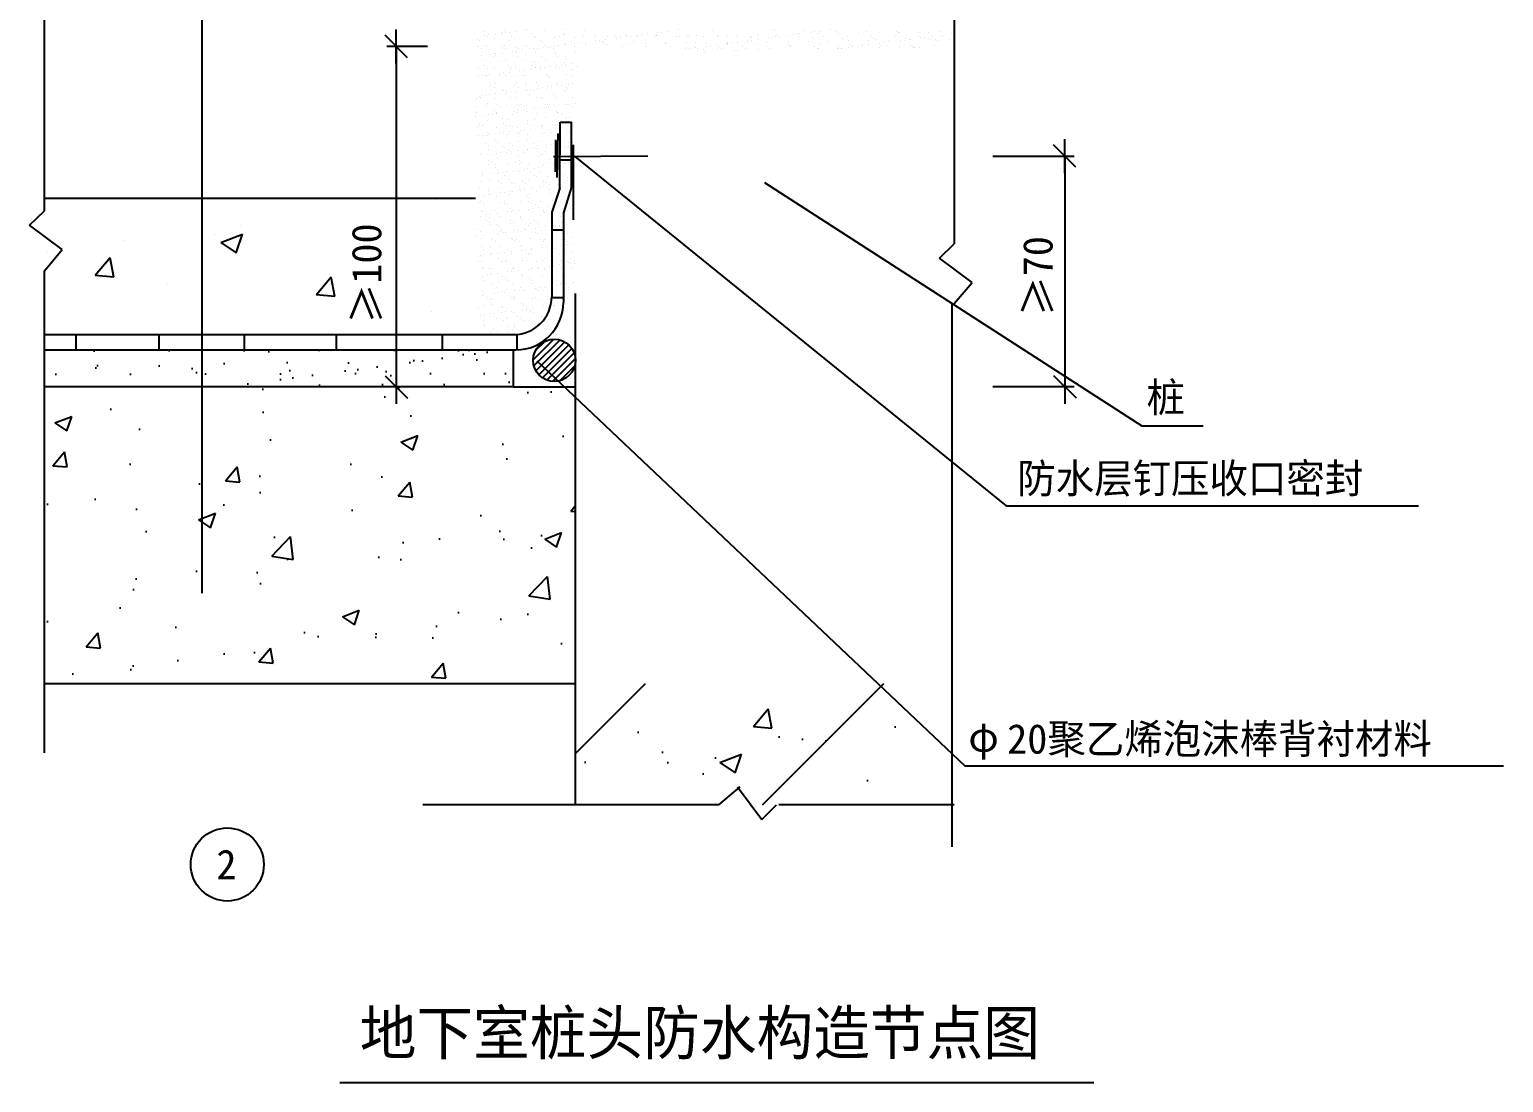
# Model space of a CAD drawing. Header units: metres. Extents: x -562 to 8454, y -7074 to 10958.
# Drawn here: x 582 to 8358, y -7074 to -1520 of the extents above; entities that cross this region are included whole.
import ezdxf

# ---------------------------------------------------------------- set-up
doc = ezdxf.new("R2010")
doc.units = ezdxf.units.M
for name, color, linetype in [('Q', 4, 'Continuous'), ('中型', 2, 'Continuous'), ('粗', 5, 'Continuous'), ('细', 1, 'Continuous'), ('较粗', 5, 'Continuous')]:
    doc.layers.add(name, color=color, linetype=linetype)

# ---------------------------------------------------------------- blocks, each defined once
blk = doc.blocks.new('_ARCHTICK')
at = {"color": 3}
blk.add_line((-1.8, 0), (1.8, 0), dxfattribs=at)
at = {"color": 5, "linetype": 'ByBlock'}
blk.add_lwpolyline([(-1.18, -1.18), (1.19, 1.19)], dxfattribs=at)

msp = doc.modelspace()

# ---------------------------------------------------------------- hatches: boundary and pattern name
at = {"layer": '细'}
h = msp.add_hatch(dxfattribs=at)
h.set_pattern_fill('ANSI31', scale=8)
h.paths.add_polyline_path([(3239.11, -3264.49, 0.91), (3460.78, -3285.52), (3460.78, -3243.46, 0.91)])
h = msp.add_hatch(dxfattribs=at)
h.set_pattern_fill('ANSI31', scale=8)
h.paths.add_polyline_path([(3460.78, -3285.52), (3460.78, -3243.46, 0.91), (3239.11, -3264.49, 0.91)])
h = msp.add_hatch(dxfattribs=at)
h.set_pattern_fill('AR-SAND', scale=5)
h.paths.add_polyline_path([(3134.01, -3404.77), (3134.01, -3209.18), (660.78, -3209.18), (660.78, -3404.77)])
h = msp.add_hatch(dxfattribs=at)
h.set_pattern_fill('AR-CONC', scale=5)
h.paths.add_polyline_path([(660.78, -3404.77), (660.78, -4969.18), (3460.78, -4969.18), (3460.78, -3404.77), (3134.01, -3404.77)])
h = msp.add_hatch(dxfattribs=at)
h.set_pattern_fill('AR-CONC', scale=6.4)
h.paths.add_polyline_path([(5460.78, -4969.18), (3460.78, -4969.18), (3460.78, -5609.18), (5460.78, -5609.18)])
h = msp.add_hatch(dxfattribs=at)
h.set_pattern_fill('ANSI31', scale=280)
h.paths.add_polyline_path([(5460.78, -4969.18), (3460.78, -4969.18), (3460.78, -5609.18), (5460.78, -5609.18)])

# ---------------------------------------------------------------- linework, layer by layer
msp.add_line((2219.99, -7074.15), (6197.24, -7074.15))
at = {"layer": '中型'}
for p, q in [((3380.77, -2356.63), (3381.05, -2008.34)), ((3441.48, -2350.15), (3441.76, -2008.39)), ((3366.42, -2301.14), (3371.18, -2067.73)), ((3356.37, -2270.7), (3359.39, -2100.86)), ((3346.47, -2189.57), (3844.93, -2186.61)), ((660.78, -2409.18), (2934.52, -2409.18)), ((3380.77, -2356.63), (3337.02, -2482.64)), ((3441.48, -2350.15), (3398.75, -2487.07)), ((3337.02, -2482.64), (3337.02, -2929.18)), ((3398.75, -2487.07), (3398.75, -2959.18)), ((660.78, -3129.18), (3137.02, -3129.18)), ((660.78, -3209.18), (3148.75, -3209.18)), ((3134.01, -3404.77), (3460.78, -3404.77)), ((660.78, -4969.18), (3460.78, -4969.18))]:
    msp.add_line(p, q, dxfattribs=at)
for centre, radius in [((3137.02, -2929.18), 200), ((3148.75, -2959.18), 250)]:
    msp.add_arc(centre, radius, 270, 0, dxfattribs=at)
at = {"layer": '粗'}
msp.add_line((3460.78, -2912.77), (3460.78, -5609.18), dxfattribs=at)
at = {"layer": '细'}
for p, q in [((1492.76, -4492.44), (1492.76, 2813.34)), ((660.78, -2475.76), (660.78, 624.21)), ((5460.78, 624.21), (5460.78, -2649.31)), ((2981.17, -1528.07), (2981.17, -1528.07)), ((2984.54, -1550.78), (2984.54, -1550.78)), ((3005.69, -1548), (3005.69, -1548)), ((3038.73, -1543.65), (3038.73, -1543.65)), ((3070.44, -1536.14), (3070.44, -1536.14)), ((3077.93, -1543), (3077.93, -1543)), ((3087.55, -1526.71), (3087.55, -1526.71)), ((3093.93, -1536.38), (3093.93, -1536.38)), ((3115.09, -1533.6), (3115.09, -1533.6)), ((3148.12, -1529.25), (3148.12, -1529.25)), ((3191.51, -1527.21), (3191.51, -1527.21)), ((3203.33, -1521.98), (3203.33, -1521.98)), ((3235.46, -1539.73), (3235.46, -1539.73)), ((3301.27, -1523.25), (3301.27, -1523.25)), ((3398.08, -1541.13), (3398.08, -1541.13)), ((3405.57, -1547.99), (3405.57, -1547.99)), ((3407.65, -1521.9), (3407.65, -1521.9)), ((3511.61, -1522.4), (3511.61, -1522.4)), ((3563.09, -1544.72), (3563.09, -1544.72)), ((3725.71, -1546.12), (3725.71, -1546.12)), ((3733.2, -1552.98), (3733.2, -1552.98)), ((3787.76, -1550.26), (3787.76, -1550.26)), ((3808.92, -1547.47), (3808.92, -1547.47)), ((3841.96, -1543.12), (3841.96, -1543.12)), ((3889.09, -1553.83), (3889.09, -1553.83)), ((3890.73, -1549.71), (3890.73, -1549.71)), ((3897.16, -1535.86), (3897.16, -1535.86)), ((3918.31, -1533.07), (3918.31, -1533.07)), ((3951.35, -1528.72), (3951.35, -1528.72)), ((3993.05, -1554.33), (3993.05, -1554.33)), ((4006.55, -1521.45), (4006.55, -1521.45)), ((4053.35, -1551.11), (4053.35, -1551.11)), ((4102.81, -1550.37), (4102.81, -1550.37)), ((4183.01, -1522.31), (4183.01, -1522.31)), ((4209.19, -1549.02), (4209.19, -1549.02)), ((4218.36, -1554.7), (4218.36, -1554.7)), ((4313.15, -1549.52), (4313.15, -1549.52)), ((4422.92, -1545.56), (4422.92, -1545.56)), ((4503.15, -1520.43), (4503.15, -1520.43)), ((4510.64, -1527.3), (4510.64, -1527.3)), ((4529.3, -1544.2), (4529.3, -1544.2)), ((4590.99, -1549.73), (4590.99, -1549.73)), ((4612.14, -1546.95), (4612.14, -1546.95)), ((4633.26, -1544.7), (4633.26, -1544.7)), ((4645.18, -1542.6), (4645.18, -1542.6)), ((4668.17, -1524.03), (4668.17, -1524.03)), ((4700.38, -1535.33), (4700.38, -1535.33)), ((4721.54, -1532.55), (4721.54, -1532.55)), ((4743.02, -1540.75), (4743.02, -1540.75)), ((4754.58, -1528.2), (4754.58, -1528.2)), ((4809.78, -1520.93), (4809.78, -1520.93)), ((4830.79, -1525.42), (4830.79, -1525.42)), ((4838.28, -1532.29), (4838.28, -1532.29)), ((4849.4, -1539.39), (4849.4, -1539.39)), ((4953.36, -1539.89), (4953.36, -1539.89)), ((4995.8, -1529.02), (4995.8, -1529.02)), ((5021.83, -1554.9), (5021.83, -1554.9)), ((5063.13, -1535.94), (5063.13, -1535.94)), ((5148.39, -1554.67), (5148.39, -1554.67)), ((5158.42, -1530.41), (5158.42, -1530.41)), ((5165.91, -1537.28), (5165.91, -1537.28)), ((5169.51, -1534.58), (5169.51, -1534.58)), ((5273.47, -1535.08), (5273.47, -1535.08)), ((5274.95, -1554.44), (5274.95, -1554.44)), ((5323.44, -1534.01), (5323.44, -1534.01)), ((5383.23, -1531.12), (5383.23, -1531.12)), ((5394.21, -1549.21), (5394.21, -1549.21)), ((5401.51, -1554.21), (5401.51, -1554.21)), ((5415.37, -1546.43), (5415.37, -1546.43)), ((5448.41, -1542.08), (5448.41, -1542.08)), ((2682.03, -1609.82), (2467.47, -1609.82)), ((2517.47, -1609.82), (2517.47, -3404.61)), ((2948.27, -1571.81), (2948.27, -1571.81)), ((2950.88, -1610.12), (2950.88, -1610.12)), ((2955.76, -1578.67), (2955.76, -1578.67)), ((2968.02, -1621.04), (2968.02, -1621.04)), ((2983.73, -1606.37), (2983.73, -1606.37)), ((2991.12, -1611.07), (2991.12, -1611.07)), ((2996.89, -1558.58), (2996.89, -1558.58)), ((3032.74, -1568.77), (3032.74, -1568.77)), ((3077.44, -1609.89), (3077.44, -1609.89)), ((3090.11, -1605.02), (3090.11, -1605.02)), ((3094.58, -1620.81), (3094.58, -1620.81)), ((3113.29, -1575.4), (3113.29, -1575.4)), ((3123.45, -1558.35), (3123.45, -1558.35)), ((3142.5, -1564.81), (3142.5, -1564.81)), ((3153.74, -1612.47), (3153.74, -1612.47)), ((3161.23, -1619.33), (3161.23, -1619.33)), ((3185.59, -1629.54), (3185.59, -1629.54)), ((3194.07, -1605.51), (3194.07, -1605.51)), ((3204, -1609.66), (3204, -1609.66)), ((3221.14, -1620.58), (3221.14, -1620.58)), ((3240.8, -1622.27), (3240.8, -1622.27)), ((3248.88, -1563.46), (3248.88, -1563.46)), ((3250.01, -1558.12), (3250.01, -1558.12)), ((3261.95, -1619.48), (3261.95, -1619.48)), ((3275.91, -1576.8), (3275.91, -1576.8)), ((3283.4, -1583.66), (3283.4, -1583.66)), ((3294.99, -1615.13), (3294.99, -1615.13)), ((3303.83, -1601.56), (3303.83, -1601.56)), ((3318.75, -1616.06), (3318.75, -1616.06)), ((3330.56, -1609.43), (3330.56, -1609.43)), ((3347.7, -1620.35), (3347.7, -1620.35)), ((3350.19, -1607.87), (3350.19, -1607.87)), ((3352.84, -1563.96), (3352.84, -1563.96)), ((3371.34, -1605.08), (3371.34, -1605.08)), ((3376.57, -1557.89), (3376.57, -1557.89)), ((3404.38, -1600.73), (3404.38, -1600.73)), ((3410.21, -1600.2), (3410.21, -1600.2)), ((3440.92, -1580.39), (3440.92, -1580.39)), ((3457.12, -1609.2), (3457.12, -1609.2)), ((3459.58, -1593.46), (3459.58, -1593.46)), ((3462.61, -1560), (3462.61, -1560)), ((3480.74, -1590.68), (3480.74, -1590.68)), ((3503.13, -1557.66), (3503.13, -1557.66)), ((3513.78, -1586.33), (3513.78, -1586.33)), ((3514.17, -1600.7), (3514.17, -1600.7)), ((3568.98, -1579.06), (3568.98, -1579.06)), ((3568.99, -1558.64), (3568.99, -1558.64)), ((3590.13, -1576.28), (3590.13, -1576.28)), ((3603.54, -1581.79), (3603.54, -1581.79)), ((3611.03, -1588.65), (3611.03, -1588.65)), ((3623.17, -1571.93), (3623.17, -1571.93)), ((3623.94, -1596.75), (3623.94, -1596.75)), ((3629.69, -1557.43), (3629.69, -1557.43)), ((3672.95, -1559.14), (3672.95, -1559.14)), ((3678.37, -1564.66), (3678.37, -1564.66)), ((3699.52, -1561.88), (3699.52, -1561.88)), ((3710.23, -1608.74), (3710.23, -1608.74)), ((3730.32, -1595.39), (3730.32, -1595.39)), ((3732.56, -1557.53), (3732.56, -1557.53)), ((3756.25, -1557.2), (3756.25, -1557.2)), ((3768.56, -1585.38), (3768.56, -1585.38)), ((3782.71, -1555.19), (3782.71, -1555.19)), ((3834.28, -1595.89), (3834.28, -1595.89)), ((3836.79, -1608.51), (3836.79, -1608.51)), ((3882.81, -1556.97), (3882.81, -1556.97)), ((3931.18, -1586.78), (3931.18, -1586.78)), ((3938.67, -1593.64), (3938.67, -1593.64)), ((3944.04, -1591.93), (3944.04, -1591.93)), ((3963.35, -1608.28), (3963.35, -1608.28)), ((4009.36, -1556.74), (4009.36, -1556.74)), ((4044.02, -1621.74), (4044.02, -1621.74)), ((4050.42, -1590.58), (4050.42, -1590.58)), ((4060.84, -1557.97), (4060.84, -1557.97)), ((4065.17, -1618.96), (4065.17, -1618.96)), ((4089.91, -1608.05), (4089.91, -1608.05)), ((4096.19, -1590.37), (4096.19, -1590.37)), ((4098.21, -1614.61), (4098.21, -1614.61)), ((4105.37, -1628.68), (4105.37, -1628.68)), ((4107.05, -1618.97), (4107.05, -1618.97)), ((4135.92, -1556.51), (4135.92, -1556.51)), ((4136.64, -1627.44), (4136.64, -1627.44)), ((4153.41, -1607.34), (4153.41, -1607.34)), ((4154.38, -1591.08), (4154.38, -1591.08)), ((4174.57, -1604.56), (4174.57, -1604.56)), ((4207.61, -1600.21), (4207.61, -1600.21)), ((4211.75, -1627.32), (4211.75, -1627.32)), ((4216.47, -1607.82), (4216.47, -1607.82)), ((4233.61, -1618.74), (4233.61, -1618.74)), ((4258.81, -1591.77), (4258.81, -1591.77)), ((4262.48, -1556.28), (4262.48, -1556.28)), ((4262.81, -1592.94), (4262.81, -1592.94)), ((4264.15, -1587.12), (4264.15, -1587.12)), ((4266.3, -1598.63), (4266.3, -1598.63)), ((4283.96, -1590.16), (4283.96, -1590.16)), ((4301.66, -1631.03), (4301.66, -1631.03)), ((4315.71, -1627.82), (4315.71, -1627.82)), ((4317, -1585.81), (4317, -1585.81)), ((4343.03, -1607.59), (4343.03, -1607.59)), ((4360.17, -1618.51), (4360.17, -1618.51)), ((4370.53, -1585.76), (4370.53, -1585.76)), ((4372.2, -1578.54), (4372.2, -1578.54)), ((4380.98, -1556.1), (4380.98, -1556.1)), ((4388.47, -1562.97), (4388.47, -1562.97)), ((4389.04, -1556.05), (4389.04, -1556.05)), ((4393.36, -1575.75), (4393.36, -1575.75)), ((4423.83, -1595.36), (4423.83, -1595.36)), ((4425.48, -1623.87), (4425.48, -1623.87)), ((4426.39, -1571.4), (4426.39, -1571.4)), ((4469.59, -1607.36), (4469.59, -1607.36)), ((4474.49, -1586.26), (4474.49, -1586.26)), ((4481.6, -1564.14), (4481.6, -1564.14)), ((4486.73, -1618.28), (4486.73, -1618.28)), ((4502.75, -1561.35), (4502.75, -1561.35)), ((4515.6, -1555.82), (4515.6, -1555.82)), ((4535.79, -1557), (4535.79, -1557)), ((4546, -1559.69), (4546, -1559.69)), ((4584.25, -1582.31), (4584.25, -1582.31)), ((4586.45, -1596.76), (4586.45, -1596.76)), ((4593.94, -1603.62), (4593.94, -1603.62)), ((4596.15, -1607.13), (4596.15, -1607.13)), ((4642.16, -1555.59), (4642.16, -1555.59)), ((4690.63, -1580.95), (4690.63, -1580.95)), ((4708.62, -1561.09), (4708.62, -1561.09)), ((4716.11, -1567.96), (4716.11, -1567.96)), ((4722.71, -1606.9), (4722.71, -1606.9)), ((4739.84, -1617.82), (4739.84, -1617.82)), ((4745.58, -1619.06), (4745.58, -1619.06)), ((4751.46, -1600.35), (4751.46, -1600.35)), ((4768.72, -1555.36), (4768.72, -1555.36)), ((4794.59, -1581.45), (4794.59, -1581.45)), ((4847.25, -1621.22), (4847.25, -1621.22)), ((4849.26, -1606.67), (4849.26, -1606.67)), ((4851.96, -1617.7), (4851.96, -1617.7)), ((4866.4, -1617.59), (4866.4, -1617.59)), ((4868.4, -1618.44), (4868.4, -1618.44)), ((4873.63, -1564.68), (4873.63, -1564.68)), ((4895.28, -1555.13), (4895.28, -1555.13)), ((4901.44, -1614.09), (4901.44, -1614.09)), ((4904.35, -1577.5), (4904.35, -1577.5)), ((4914.08, -1601.75), (4914.08, -1601.75)), ((4921.57, -1608.61), (4921.57, -1608.61)), ((4956.64, -1606.82), (4956.64, -1606.82)), ((4975.82, -1606.44), (4975.82, -1606.44)), ((4977.79, -1604.03), (4977.79, -1604.03)), ((5010.73, -1576.14), (5010.73, -1576.14)), ((5010.83, -1599.68), (5010.83, -1599.68)), ((5036.25, -1566.08), (5036.25, -1566.08)), ((5043.74, -1572.95), (5043.74, -1572.95)), ((5065.69, -1614.24), (5065.69, -1614.24)), ((5066.03, -1592.42), (5066.03, -1592.42)), ((5079.1, -1605.34), (5079.1, -1605.34)), ((5087.19, -1589.63), (5087.19, -1589.63)), ((5102.38, -1606.21), (5102.38, -1606.21)), ((5114.69, -1576.64), (5114.69, -1576.64)), ((5120.23, -1585.28), (5120.23, -1585.28)), ((5172.07, -1612.89), (5172.07, -1612.89)), ((5175.43, -1578.02), (5175.43, -1578.02)), ((5196.58, -1575.23), (5196.58, -1575.23)), ((5201.27, -1569.67), (5201.27, -1569.67)), ((5224.46, -1572.68), (5224.46, -1572.68)), ((5228.94, -1605.98), (5228.94, -1605.98)), ((5229.62, -1570.88), (5229.62, -1570.88)), ((5241.72, -1606.74), (5241.72, -1606.74)), ((5246.08, -1616.9), (5246.08, -1616.9)), ((5249.21, -1613.6), (5249.21, -1613.6)), ((5276.03, -1613.38), (5276.03, -1613.38)), ((5284.82, -1563.61), (5284.82, -1563.61)), ((5305.97, -1560.83), (5305.97, -1560.83)), ((5330.84, -1571.33), (5330.84, -1571.33)), ((5339.01, -1556.48), (5339.01, -1556.48)), ((5355.5, -1605.75), (5355.5, -1605.75)), ((5363.89, -1571.07), (5363.89, -1571.07)), ((5371.38, -1577.94), (5371.38, -1577.94)), ((5434.8, -1571.82), (5434.8, -1571.82)), ((2966.81, -1658.34), (2966.81, -1658.34)), ((2986.29, -1684.68), (2986.29, -1684.68)), ((3022.01, -1651.07), (3022.01, -1651.07)), ((3029.72, -1660.34), (3029.72, -1660.34)), ((3031.57, -1648.14), (3031.57, -1648.14)), ((3035.3, -1647.07), (3035.3, -1647.07)), ((3039.06, -1655), (3039.06, -1655)), ((3043.16, -1648.29), (3043.16, -1648.29)), ((3074.42, -1687.4), (3074.42, -1687.4)), ((3076.2, -1643.94), (3076.2, -1643.94)), ((3092.67, -1683.32), (3092.67, -1683.32)), ((3131.4, -1636.67), (3131.4, -1636.67)), ((3145.06, -1643.12), (3145.06, -1643.12)), ((3152.56, -1633.89), (3152.56, -1633.89)), ((3156.27, -1660.11), (3156.27, -1660.11)), ((3196.59, -1651.73), (3196.59, -1651.73)), ((3196.63, -1683.82), (3196.63, -1683.82)), ((3237.04, -1688.8), (3237.04, -1688.8)), ((3244.53, -1695.66), (3244.53, -1695.66)), ((3251.44, -1641.76), (3251.44, -1641.76)), ((3282.83, -1659.88), (3282.83, -1659.88)), ((3306.39, -1679.87), (3306.39, -1679.87)), ((3355.4, -1642.26), (3355.4, -1642.26)), ((3359.2, -1653.13), (3359.2, -1653.13)), ((3366.7, -1659.99), (3366.7, -1659.99)), ((3387.66, -1708.16), (3387.66, -1708.16)), ((3402.05, -1692.39), (3402.05, -1692.39)), ((3408.81, -1705.37), (3408.81, -1705.37)), ((3409.39, -1659.65), (3409.39, -1659.65)), ((3412.77, -1678.51), (3412.77, -1678.51)), ((3441.85, -1701.02), (3441.85, -1701.02)), ((3465.17, -1638.31), (3465.17, -1638.31)), ((4144.13, -1634.3), (4144.13, -1634.3)), ((2950.08, -1765.76), (2950.08, -1765.76)), ((2952.25, -1723.07), (2952.25, -1723.07)), ((2971.24, -1762.98), (2971.24, -1762.98)), ((2983.7, -1711.89), (2983.7, -1711.89)), ((2988.85, -1762.99), (2988.85, -1762.99)), ((2992.7, -1760.13), (2992.7, -1760.13)), ((3000.19, -1767), (3000.19, -1767)), ((3000.84, -1722.81), (3000.84, -1722.81)), ((3004.28, -1758.63), (3004.28, -1758.63)), ((3037.86, -1725.38), (3037.86, -1725.38)), ((3059.48, -1751.36), (3059.48, -1751.36)), ((3062.54, -1762.11), (3062.54, -1762.11)), ((3080.63, -1748.58), (3080.63, -1748.58)), ((3095.23, -1761.63), (3095.23, -1761.63)), ((3110.26, -1711.66), (3110.26, -1711.66)), ((3113.67, -1744.23), (3113.67, -1744.23)), ((3114.87, -1724.46), (3114.87, -1724.46)), ((3122.36, -1731.33), (3122.36, -1731.33)), ((3127.4, -1722.58), (3127.4, -1722.58)), ((3147.62, -1721.43), (3147.62, -1721.43)), ((3157.71, -1763.73), (3157.71, -1763.73)), ((3168.87, -1736.96), (3168.87, -1736.96)), ((3189.1, -1761.88), (3189.1, -1761.88)), ((3190.02, -1734.18), (3190.02, -1734.18)), ((3199.19, -1762.13), (3199.19, -1762.13)), ((3223.06, -1729.83), (3223.06, -1729.83)), ((3236.82, -1711.43), (3236.82, -1711.43)), ((3253.96, -1722.35), (3253.96, -1722.35)), ((3254, -1720.07), (3254, -1720.07)), ((3278.27, -1722.56), (3278.27, -1722.56)), ((3279.88, -1728.06), (3279.88, -1728.06)), ((3299.42, -1719.77), (3299.42, -1719.77)), ((3308.95, -1758.17), (3308.95, -1758.17)), ((3315.66, -1761.65), (3315.66, -1761.65)), ((3320.33, -1765.12), (3320.33, -1765.12)), ((3327.82, -1771.99), (3327.82, -1771.99)), ((3332.46, -1715.42), (3332.46, -1715.42)), ((3357.96, -1720.57), (3357.96, -1720.57)), ((3363.38, -1711.2), (3363.38, -1711.2)), ((3380.52, -1722.12), (3380.52, -1722.12)), ((3415.33, -1756.82), (3415.33, -1756.82)), ((3442.21, -1761.42), (3442.21, -1761.42)), ((3442.5, -1729.45), (3442.5, -1729.45)), ((3449.99, -1736.32), (3449.99, -1736.32)), ((3467.73, -1716.61), (3467.73, -1716.61)), ((2968.8, -1864.11), (2968.8, -1864.11)), ((2987.55, -1866.05), (2987.55, -1866.05)), ((2991.41, -1841.29), (2991.41, -1841.29)), ((3008.71, -1863.27), (3008.71, -1863.27)), ((3016.53, -1813.65), (3016.53, -1813.65)), ((3033.66, -1824.57), (3033.66, -1824.57)), ((3035.54, -1799.39), (3035.54, -1799.39)), ((3040.42, -1803.69), (3040.42, -1803.69)), ((3041.75, -1858.92), (3041.75, -1858.92)), ((3075.99, -1836.46), (3075.99, -1836.46)), ((3083.49, -1843.32), (3083.49, -1843.32)), ((3095.36, -1863.88), (3095.36, -1863.88)), ((3096.95, -1851.65), (3096.95, -1851.65)), ((3097.79, -1839.93), (3097.79, -1839.93)), ((3118.1, -1848.87), (3118.1, -1848.87)), ((3143.08, -1813.42), (3143.08, -1813.42)), ((3150.18, -1799.73), (3150.18, -1799.73)), ((3151.14, -1844.52), (3151.14, -1844.52)), ((3160.22, -1824.34), (3160.22, -1824.34)), ((3198.16, -1800.79), (3198.16, -1800.79)), ((3201.75, -1840.43), (3201.75, -1840.43)), ((3205.65, -1807.66), (3205.65, -1807.66)), ((3206.34, -1837.25), (3206.34, -1837.25)), ((3221.92, -1863.65), (3221.92, -1863.65)), ((3227.49, -1834.47), (3227.49, -1834.47)), ((3241.01, -1840.05), (3241.01, -1840.05)), ((3256.56, -1798.37), (3256.56, -1798.37)), ((3260.53, -1830.12), (3260.53, -1830.12)), ((3269.64, -1813.19), (3269.64, -1813.19)), ((3286.78, -1824.11), (3286.78, -1824.11)), ((3311.51, -1836.48), (3311.51, -1836.48)), ((3315.74, -1822.85), (3315.74, -1822.85)), ((3336.89, -1820.06), (3336.89, -1820.06)), ((3348.48, -1863.42), (3348.48, -1863.42)), ((3360.52, -1798.87), (3360.52, -1798.87)), ((3363.18, -1804.39), (3363.18, -1804.39)), ((3369.93, -1815.71), (3369.93, -1815.71)), ((3396.2, -1812.96), (3396.2, -1812.96)), ((3403.63, -1841.45), (3403.63, -1841.45)), ((3411.12, -1848.31), (3411.12, -1848.31)), ((3413.34, -1823.88), (3413.34, -1823.88)), ((3417.89, -1835.12), (3417.89, -1835.12)), ((3425.13, -1808.45), (3425.13, -1808.45)), ((3446.28, -1805.66), (3446.28, -1805.66)), ((2939.02, -1881.49), (2939.02, -1881.49)), ((2939.93, -1926.57), (2939.93, -1926.57)), ((2953.83, -1872.13), (2953.83, -1872.13)), ((2961.32, -1878.99), (2961.32, -1878.99)), ((2993.97, -1919.6), (2993.97, -1919.6)), ((2996.67, -1911.39), (2996.67, -1911.39)), ((3042.98, -1881.99), (3042.98, -1881.99)), ((3049.35, -1915.42), (3049.35, -1915.42)), ((3066.49, -1926.34), (3066.49, -1926.34)), ((3100.35, -1918.24), (3100.35, -1918.24)), ((3118.84, -1875.72), (3118.84, -1875.72)), ((3152.74, -1878.04), (3152.74, -1878.04)), ((3159.29, -1912.79), (3159.29, -1912.79)), ((3166.78, -1919.65), (3166.78, -1919.65)), ((3175.91, -1915.19), (3175.91, -1915.19)), ((3193.04, -1926.11), (3193.04, -1926.11)), ((3204.31, -1918.74), (3204.31, -1918.74)), ((3243.81, -1937.54), (3243.81, -1937.54)), ((3259.12, -1876.68), (3259.12, -1876.68)), ((3264.96, -1934.76), (3264.96, -1934.76)), ((3281.46, -1877.12), (3281.46, -1877.12)), ((3288.95, -1883.98), (3288.95, -1883.98)), ((3298, -1930.41), (3298, -1930.41)), ((3302.47, -1914.96), (3302.47, -1914.96)), ((3314.07, -1914.78), (3314.07, -1914.78)), ((3319.6, -1925.88), (3319.6, -1925.88)), ((3324.31, -1916.38), (3324.31, -1916.38)), ((3353.2, -1923.14), (3353.2, -1923.14)), ((3363.08, -1877.18), (3363.08, -1877.18)), ((3374.36, -1920.35), (3374.36, -1920.35)), ((3407.4, -1916), (3407.4, -1916)), ((3420.45, -1913.43), (3420.45, -1913.43)), ((3429.02, -1914.73), (3429.02, -1914.73)), ((3446.16, -1925.65), (3446.16, -1925.65)), ((3446.48, -1880.71), (3446.48, -1880.71)), ((3462.6, -1908.74), (3462.6, -1908.74)), ((2936.78, -1977.96), (2936.78, -1977.96)), ((2941.58, -1959.8), (2941.58, -1959.8)), ((2955.61, -2017.42), (2955.61, -2017.42)), ((2969.82, -1973.61), (2969.82, -1973.61)), ((2996.53, -1997.9), (2996.53, -1997.9)), ((3001.62, -1965.87), (3001.62, -1965.87)), ((3025.02, -1966.34), (3025.02, -1966.34)), ((3037.12, -1948.46), (3037.12, -1948.46)), ((3044.61, -1955.32), (3044.61, -1955.32)), ((3045.54, -1960.3), (3045.54, -1960.3)), ((3046.18, -1963.56), (3046.18, -1963.56)), ((3079.22, -1959.21), (3079.22, -1959.21)), ((3079.97, -1987.72), (3079.97, -1987.72)), ((3082.17, -2017.19), (3082.17, -2017.19)), ((3102.91, -1996.55), (3102.91, -1996.55)), ((3128.18, -1965.64), (3128.18, -1965.64)), ((3134.42, -1951.94), (3134.42, -1951.94)), ((3155.3, -1956.34), (3155.3, -1956.34)), ((3155.57, -1949.16), (3155.57, -1949.16)), ((3188.61, -1944.81), (3188.61, -1944.81)), ((3202.14, -1952.05), (3202.14, -1952.05)), ((3206.87, -1997.05), (3206.87, -1997.05)), ((3208.73, -2016.96), (3208.73, -2016.96)), ((3242.59, -1989.12), (3242.59, -1989.12)), ((3250.08, -1995.98), (3250.08, -1995.98)), ((3254.74, -1965.41), (3254.74, -1965.41)), ((3261.68, -1954.99), (3261.68, -1954.99)), ((3302.64, -1985.35), (3302.64, -1985.35)), ((3339.02, -2020.31), (3339.02, -2020.31)), ((3339.56, -2006.36), (3339.56, -2006.36)), ((3356.11, -2018.15), (3356.11, -2018.15)), ((3364.76, -1953.45), (3364.76, -1953.45)), ((3365.64, -1955.49), (3365.64, -1955.49)), ((3367.3, -1957.45), (3367.3, -1957.45)), ((3381.05, -2008.34), (3441.76, -2008.39)), ((3393, -1960.41), (3393, -1960.41)), ((3394.53, -2015.94), (3394.53, -2015.94)), ((3413.04, -1986.15), (3413.04, -1986.15)), ((3415.8, -2014.27), (3415.8, -2014.27)), ((3428.48, -1985.99), (3428.48, -1985.99)), ((3449.02, -2011.66), (3449.02, -2011.66)), ((2944.14, -2038.11), (2944.14, -2038.11)), ((2953.1, -2081.04), (2953.1, -2081.04)), ((2957.8, -2023.39), (2957.8, -2023.39)), ((2972.75, -2028.34), (2972.75, -2028.34)), ((2974.25, -2078.25), (2974.25, -2078.25)), ((2998.25, -2060.45), (2998.25, -2060.45)), ((2999.09, -2076.21), (2999.09, -2076.21)), ((3005.74, -2067.32), (3005.74, -2067.32)), ((3007.29, -2073.9), (3007.29, -2073.9)), ((3034.44, -2067.64), (3034.44, -2067.64)), ((3048.1, -2038.6), (3048.1, -2038.6)), ((3062.49, -2066.63), (3062.49, -2066.63)), ((3083.65, -2063.85), (3083.65, -2063.85)), ((3099.31, -2028.11), (3099.31, -2028.11)), ((3105.47, -2074.85), (3105.47, -2074.85)), ((3116.69, -2059.5), (3116.69, -2059.5)), ((3120.42, -2024.78), (3120.42, -2024.78)), ((3127.91, -2031.65), (3127.91, -2031.65)), ((3157.86, -2034.65), (3157.86, -2034.65)), ((3161, -2067.41), (3161, -2067.41)), ((3163.27, -2064.05), (3163.27, -2064.05)), ((3171.89, -2052.23), (3171.89, -2052.23)), ((3193.04, -2049.45), (3193.04, -2049.45)), ((3209.43, -2075.35), (3209.43, -2075.35)), ((3225.87, -2027.88), (3225.87, -2027.88)), ((3226.08, -2045.1), (3226.08, -2045.1)), ((3264.24, -2033.29), (3264.24, -2033.29)), ((3281.28, -2037.83), (3281.28, -2037.83)), ((3285.44, -2028.38), (3285.44, -2028.38)), ((3287.56, -2067.18), (3287.56, -2067.18)), ((3288.44, -2027.31), (3288.44, -2027.31)), ((3305.2, -2063.66), (3305.2, -2063.66)), ((3327.63, -2054.51), (3327.63, -2054.51)), ((3334.75, -2061.76), (3334.75, -2061.76)), ((3368.36, -2095.96), (3368.36, -2095.96)), ((3371.54, -2025.12), (3371.54, -2025.12)), ((3415.66, -2060.63), (3415.66, -2060.63)), ((3426.94, -2064.32), (3426.94, -2064.32)), ((3451.49, -2025.29), (3451.49, -2025.29)), ((2959.38, -2172.45), (2959.38, -2172.45)), ((2988.43, -2119.18), (2988.43, -2119.18)), ((3001.65, -2154.52), (3001.65, -2154.52)), ((3005.57, -2130.1), (3005.57, -2130.1)), ((3041.1, -2099.72), (3041.1, -2099.72)), ((3044.76, -2174.19), (3044.76, -2174.19)), ((3050.66, -2116.91), (3050.66, -2116.91)), ((3067.27, -2169.41), (3067.27, -2169.41)), ((3081.55, -2136.78), (3081.55, -2136.78)), ((3089.04, -2143.64), (3089.04, -2143.64)), ((3099.96, -2166.92), (3099.96, -2166.92)), ((3108.03, -2153.16), (3108.03, -2153.16)), ((3114.99, -2118.95), (3114.99, -2118.95)), ((3121.12, -2164.14), (3121.12, -2164.14)), ((3124.39, -2176.04), (3124.39, -2176.04)), ((3132.13, -2129.87), (3132.13, -2129.87)), ((3154.16, -2159.79), (3154.16, -2159.79)), ((3160.42, -2112.96), (3160.42, -2112.96)), ((3193.83, -2169.18), (3193.83, -2169.18)), ((3203.72, -2101.11), (3203.72, -2101.11)), ((3209.36, -2152.52), (3209.36, -2152.52)), ((3211.21, -2107.98), (3211.21, -2107.98)), ((3211.99, -2153.66), (3211.99, -2153.66)), ((3230.51, -2149.74), (3230.51, -2149.74)), ((3241.55, -2118.72), (3241.55, -2118.72)), ((3246.56, -2140.37), (3246.56, -2140.37)), ((3258.69, -2129.64), (3258.69, -2129.64)), ((3263.55, -2145.39), (3263.55, -2145.39)), ((3266.8, -2111.6), (3266.8, -2111.6)), ((3280.51, -2176.57), (3280.51, -2176.57)), ((3304.75, -2130.38), (3304.75, -2130.38)), ((3306.39, -2161.21), (3306.39, -2161.21)), ((3307.76, -2141.97), (3307.76, -2141.97)), ((3337.97, -2125.04), (3337.97, -2125.04)), ((3367.02, -2109.7), (3367.02, -2109.7)), ((3370, -2103.45), (3370, -2103.45)), ((3371.19, -2122.43), (3371.19, -2122.43)), ((3383.56, -2121.5), (3383.56, -2121.5)), ((3406.81, -2135.09), (3406.81, -2135.09)), ((3413.94, -2142.34), (3413.94, -2142.34)), ((3425.4, -2142.65), (3425.4, -2142.65)), ((3426.7, -2118.06), (3426.7, -2118.06)), ((3443.11, -2163.98), (3443.11, -2163.98)), ((3447.55, -2176.54), (3447.55, -2176.54)), ((3447.97, -2116.38), (3447.97, -2116.38)), ((2966.87, -2179.31), (2966.87, -2179.31)), ((2990.57, -2181.33), (2990.57, -2181.33)), ((3002.23, -2211.71), (3002.23, -2211.71)), ((3004.21, -2232.82), (3004.21, -2232.82)), ((3011.72, -2178.54), (3011.72, -2178.54)), ((3021.26, -2220.95), (3021.26, -2220.95)), ((3038.39, -2231.87), (3038.39, -2231.87)), ((3042.68, -2248.78), (3042.68, -2248.78)), ((3053.22, -2195.22), (3053.22, -2195.22)), ((3110.59, -2231.46), (3110.59, -2231.46)), ((3147.81, -2220.72), (3147.81, -2220.72)), ((3162.98, -2191.26), (3162.98, -2191.26)), ((3164.84, -2213.11), (3164.84, -2213.11)), ((3164.95, -2231.64), (3164.95, -2231.64)), ((3172.34, -2219.97), (3172.34, -2219.97)), ((3207.69, -2252.37), (3207.69, -2252.37)), ((3214.55, -2231.96), (3214.55, -2231.96)), ((3246.83, -2252.81), (3246.83, -2252.81)), ((3267.98, -2250.03), (3267.98, -2250.03)), ((3269.36, -2189.91), (3269.36, -2189.91)), ((3274.37, -2220.49), (3274.37, -2220.49)), ((3287.01, -2177.44), (3287.01, -2177.44)), ((3287.02, -2237.94), (3287.02, -2237.94)), ((3291.51, -2231.41), (3291.51, -2231.41)), ((3310.32, -2220.27), (3310.32, -2220.27)), ((3323.68, -2205.77), (3323.68, -2205.77)), ((3348.87, -2228.83), (3348.87, -2228.83)), ((3362.13, -2244.9), (3362.13, -2244.9)), ((3368.46, -2181.78), (3368.46, -2181.78)), ((3369.26, -2252.15), (3369.26, -2252.15)), ((3370.14, -2227.16), (3370.14, -2227.16)), ((3380.89, -2207.54), (3441.6, -2207.59)), ((3394.47, -2213.04), (3394.47, -2213.04)), ((3403.36, -2224.54), (3403.36, -2224.54)), ((3411.01, -2224.84), (3411.01, -2224.84)), ((3423.85, -2220.98), (3423.85, -2220.98)), ((3458.53, -2188.9), (5733.57, -4032.47)), ((5663.58, -2187.4), (6093.36, -2187.4)), ((6043.36, -2187.4), (6043.36, -3403.42)), ((2963.35, -2323.71), (2963.35, -2323.71)), ((2972.84, -2288.88), (2972.84, -2288.88)), ((2973.53, -2271.4), (2973.53, -2271.4)), ((3006.77, -2311.13), (3006.77, -2311.13)), ((3028.04, -2281.62), (3028.04, -2281.62)), ((3049.19, -2278.83), (3049.19, -2278.83)), ((3050.17, -2255.64), (3050.17, -2255.64)), ((3054.08, -2322.72), (3054.08, -2322.72)), ((3055.78, -2273.52), (3055.78, -2273.52)), ((3082.23, -2274.48), (3082.23, -2274.48)), ((3085.52, -2288.04), (3085.52, -2288.04)), ((3100.09, -2271.17), (3100.09, -2271.17)), ((3113.15, -2309.77), (3113.15, -2309.77)), ((3125.97, -2325.1), (3125.97, -2325.1)), ((3133.46, -2331.97), (3133.46, -2331.97)), ((3137.43, -2267.21), (3137.43, -2267.21)), ((3158.59, -2264.43), (3158.59, -2264.43)), ((3165.54, -2269.57), (3165.54, -2269.57)), ((3180.64, -2322.49), (3180.64, -2322.49)), ((3191.63, -2260.08), (3191.63, -2260.08)), ((3217.11, -2310.27), (3217.11, -2310.27)), ((3226.65, -2270.94), (3226.65, -2270.94)), ((3248.14, -2289.44), (3248.14, -2289.44)), ((3255.63, -2296.3), (3255.63, -2296.3)), ((3271.92, -2268.21), (3271.92, -2268.21)), ((3290.99, -2328.7), (3290.99, -2328.7)), ((3293.2, -2314.52), (3293.2, -2314.52)), ((3310.33, -2325.44), (3310.33, -2325.44)), ((3316.01, -2295.1), (3316.01, -2295.1)), ((3344.17, -2260.93), (3344.17, -2260.93)), ((3366.92, -2260.12), (3366.92, -2260.12)), ((3381.04, -2330.94), (3381.04, -2330.94)), ((3402.31, -2329.27), (3402.31, -2329.27)), ((3402.87, -2286.35), (3402.87, -2286.35)), ((3421.92, -2316.39), (3421.92, -2316.39)), ((3422.31, -2299.32), (3422.31, -2299.32)), ((3435.53, -2326.65), (3435.53, -2326.65)), ((3438.46, -2328.19), (3438.46, -2328.19)), ((3441.32, -2325.48), (3441.32, -2325.48)), ((4458.88, -2327.4), (6449.26, -3610.25)), ((2954.38, -2351.33), (2954.38, -2351.33)), ((2956.12, -2396.31), (2956.12, -2396.31)), ((2977.27, -2393.52), (2977.27, -2393.52)), ((3003.8, -2360.77), (3003.8, -2360.77)), ((3006.35, -2373.17), (3006.35, -2373.17)), ((3009.33, -2389.43), (3009.33, -2389.43)), ((3010.31, -2389.17), (3010.31, -2389.17)), ((3011.29, -2367.64), (3011.29, -2367.64)), ((3046.65, -2400.04), (3046.65, -2400.04)), ((3058.34, -2351.83), (3058.34, -2351.83)), ((3065.51, -2381.91), (3065.51, -2381.91)), ((3071.21, -2333.64), (3071.21, -2333.64)), ((3086.66, -2379.12), (3086.66, -2379.12)), ((3115.71, -2388.08), (3115.71, -2388.08)), ((3119.7, -2374.77), (3119.7, -2374.77)), ((3132.91, -2372.94), (3132.91, -2372.94)), ((3168.1, -2347.87), (3168.1, -2347.87)), ((3168.82, -2364.37), (3168.82, -2364.37)), ((3174.9, -2367.5), (3174.9, -2367.5)), ((3196.06, -2364.72), (3196.06, -2364.72)), ((3197.77, -2333.41), (3197.77, -2333.41)), ((3209.27, -2401.43), (3209.27, -2401.43)), ((3216.76, -2408.3), (3216.76, -2408.3)), ((3219.67, -2388.58), (3219.67, -2388.58)), ((3229.1, -2360.37), (3229.1, -2360.37)), ((3259.47, -2372.71), (3259.47, -2372.71)), ((3274.48, -2346.52), (3274.48, -2346.52)), ((3284.3, -2353.1), (3284.3, -2353.1)), ((3291.45, -2342.58), (3291.45, -2342.58)), ((3317.45, -2354.71), (3317.45, -2354.71)), ((3324.93, -2364.89), (3324.93, -2364.89)), ((3325.53, -2335.31), (3325.53, -2335.31)), ((3329.44, -2384.62), (3329.44, -2384.62)), ((3365.37, -2338.45), (3365.37, -2338.45)), ((3372.03, -2364.74), (3372.03, -2364.74)), ((3374.29, -2405.03), (3374.29, -2405.03)), ((3435.81, -2383.26), (3435.81, -2383.26)), ((3448.44, -2332.73), (3448.44, -2332.73)), ((582.42, -2552.56), (660.78, -2475.76)), ((2724.12, -2418.78), (2724.12, -2418.78)), ((2956.94, -2429.64), (2956.94, -2429.64)), ((2960.34, -2424.71), (2960.34, -2424.71)), ((2964.93, -2472.77), (2964.93, -2472.77)), ((2972.42, -2479.63), (2972.42, -2479.63)), ((2977.48, -2435.63), (2977.48, -2435.63)), ((3011.89, -2467.74), (3011.89, -2467.74)), ((3039.17, -2474.94), (3039.17, -2474.94)), ((3060.9, -2430.14), (3060.9, -2430.14)), ((3086.9, -2424.48), (3086.9, -2424.48)), ((3087.1, -2437.1), (3087.1, -2437.1)), ((3094.59, -2443.96), (3094.59, -2443.96)), ((3102.98, -2482.2), (3102.98, -2482.2)), ((3104.04, -2435.4), (3104.04, -2435.4)), ((3118.27, -2466.38), (3118.27, -2466.38)), ((3124.13, -2479.41), (3124.13, -2479.41)), ((3129.95, -2476.36), (3129.95, -2476.36)), ((3157.17, -2475.06), (3157.17, -2475.06)), ((3165.73, -2474.71), (3165.73, -2474.71)), ((3170.66, -2426.18), (3170.66, -2426.18)), ((3212.37, -2467.79), (3212.37, -2467.79)), ((3213.46, -2424.25), (3213.46, -2424.25)), ((3222.23, -2466.88), (3222.23, -2466.88)), ((3230.6, -2435.17), (3230.6, -2435.17)), ((3233.53, -2465.01), (3233.53, -2465.01)), ((3252.12, -2440.69), (3252.12, -2440.69)), ((3266.57, -2460.66), (3266.57, -2460.66)), ((3277.04, -2424.82), (3277.04, -2424.82)), ((3292.29, -2474.48), (3292.29, -2474.48)), ((3292.57, -2477.76), (3292.57, -2477.76)), ((3300.06, -2484.62), (3300.06, -2484.62)), ((3321.77, -2453.39), (3321.77, -2453.39)), ((3332, -2462.93), (3332, -2462.93)), ((3340.02, -2424.02), (3340.02, -2424.02)), ((3342.92, -2450.61), (3342.92, -2450.61)), ((3357.15, -2434.94), (3357.15, -2434.94)), ((3375.96, -2446.26), (3375.96, -2446.26)), ((3381, -2425.32), (3381, -2425.32)), ((3414.74, -2442.09), (3414.74, -2442.09)), ((3418.85, -2474.25), (3418.85, -2474.25)), ((3422.23, -2448.96), (3422.23, -2448.96)), ((3431.16, -2438.99), (3431.16, -2438.99)), ((3438.37, -2461.57), (3438.37, -2461.57)), ((3452.31, -2436.21), (3452.31, -2436.21)), ((755.22, -2680.56), (582.42, -2552.56)), ((1697.47, -2553.94), (1697.47, -2553.94)), ((2959.5, -2507.94), (2959.5, -2507.94)), ((2993.16, -2526.48), (2993.16, -2526.48)), ((2993.59, -2496.6), (2993.59, -2496.6)), ((3007.78, -2512.03), (3007.78, -2512.03)), ((3010.3, -2537.4), (3010.3, -2537.4)), ((3014.45, -2546.05), (3014.45, -2546.05)), ((3014.74, -2493.81), (3014.74, -2493.81)), ((3047.78, -2489.46), (3047.78, -2489.46)), ((3048.23, -2549.1), (3048.23, -2549.1)), ((3055.72, -2555.96), (3055.72, -2555.96)), ((3063.46, -2508.44), (3063.46, -2508.44)), ((3119.72, -2526.25), (3119.72, -2526.25)), ((3120.83, -2544.69), (3120.83, -2544.69)), ((3136.86, -2537.17), (3136.86, -2537.17)), ((3170.4, -2513.43), (3170.4, -2513.43)), ((3173.22, -2504.49), (3173.22, -2504.49)), ((3177.89, -2520.29), (3177.89, -2520.29)), ((3213.24, -2552.69), (3213.24, -2552.69)), ((3224.79, -2545.19), (3224.79, -2545.19)), ((3246.28, -2526.02), (3246.28, -2526.02)), ((3263.42, -2536.94), (3263.42, -2536.94)), ((3271, -2565.3), (3271, -2565.3)), ((3279.6, -2503.13), (3279.6, -2503.13)), ((3304.04, -2560.95), (3304.04, -2560.95)), ((3334.56, -2541.23), (3334.56, -2541.23)), ((3335.41, -2517.02), (3335.41, -2517.02)), ((3359.24, -2553.68), (3359.24, -2553.68)), ((3372.84, -2525.79), (3372.84, -2525.79)), ((3375.86, -2554.09), (3375.86, -2554.09)), ((3380.39, -2550.9), (3380.39, -2550.9)), ((3383.35, -2560.95), (3383.35, -2560.95)), ((3383.56, -2503.63), (3383.56, -2503.63)), ((3389.98, -2536.71), (3389.98, -2536.71)), ((3413.43, -2546.55), (3413.43, -2546.55)), ((3440.93, -2539.88), (3440.93, -2539.88)), ((1081.8, -2634.99), (1081.8, -2634.99)), ((1562.62, -2601.86), (1562.62, -2601.86)), ((1591.72, -2643.38), (1672.58, -2697.92)), ((1591.73, -2643.27), (1705.55, -2599.58)), ((1672.63, -2697.87), (1705.59, -2599.64)), ((2942.82, -2608.51), (2942.82, -2608.51)), ((2945.44, -2576.93), (2945.44, -2576.93)), ((2962.06, -2586.25), (2962.06, -2586.25)), ((2968.91, -2624.03), (2968.91, -2624.03)), ((2975.86, -2604.16), (2975.86, -2604.16)), ((3017.01, -2624.35), (3017.01, -2624.35)), ((3025.98, -2628.25), (3025.98, -2628.25)), ((3031.06, -2596.89), (3031.06, -2596.89)), ((3043.12, -2639.17), (3043.12, -2639.17)), ((3052.21, -2594.1), (3052.21, -2594.1)), ((3066.02, -2586.75), (3066.02, -2586.75)), ((3072, -2576.7), (3072, -2576.7)), ((3085.25, -2589.75), (3085.25, -2589.75)), ((3091.08, -2588.36), (3091.08, -2588.36)), ((3123.39, -2623), (3123.39, -2623)), ((3131.53, -2625.42), (3131.53, -2625.42)), ((3139.02, -2632.29), (3139.02, -2632.29)), ((3140.45, -2582.49), (3140.45, -2582.49)), ((3152.54, -2628.02), (3152.54, -2628.02)), ((3161.6, -2579.7), (3161.6, -2579.7)), ((3169.68, -2638.94), (3169.68, -2638.94)), ((3175.78, -2582.79), (3175.78, -2582.79)), ((3194.64, -2575.35), (3194.64, -2575.35)), ((3198.55, -2576.47), (3198.55, -2576.47)), ((3227.35, -2623.49), (3227.35, -2623.49)), ((3249.84, -2568.08), (3249.84, -2568.08)), ((3253.69, -2589.76), (3253.69, -2589.76)), ((3261.19, -2596.62), (3261.19, -2596.62)), ((3279.1, -2627.79), (3279.1, -2627.79)), ((3282.16, -2581.44), (3282.16, -2581.44)), ((3296.24, -2638.71), (3296.24, -2638.71)), ((3296.54, -2629.02), (3296.54, -2629.02)), ((3325.11, -2576.24), (3325.11, -2576.24)), ((3337.02, -2576.61), (3399.69, -2576.61)), ((3337.12, -2619.54), (3337.12, -2619.54)), ((3386.12, -2581.93), (3386.12, -2581.93)), ((3405.66, -2627.56), (3405.66, -2627.56)), ((3418.71, -2593.35), (3418.71, -2593.35)), ((3422.8, -2638.48), (3422.8, -2638.48)), ((3443.49, -2618.18), (3443.49, -2618.18)), ((660.78, -2791.79), (755.22, -2680.56)), ((674.85, -2688.57), (674.85, -2688.57)), ((727.97, -2716.32), (727.97, -2716.32)), ((2959.13, -2711.58), (2959.13, -2711.58)), ((2964.62, -2664.55), (2964.62, -2664.55)), ((2978.26, -2678.7), (2978.26, -2678.7)), ((2980.29, -2708.8), (2980.29, -2708.8)), ((3009.36, -2661.09), (3009.36, -2661.09)), ((3013.33, -2704.45), (3013.33, -2704.45)), ((3016.85, -2667.96), (3016.85, -2667.96)), ((3019.57, -2702.66), (3019.57, -2702.66)), ((3052.2, -2700.36), (3052.2, -2700.36)), ((3068.53, -2697.18), (3068.53, -2697.18)), ((3068.58, -2665.05), (3068.58, -2665.05)), ((3089.68, -2694.39), (3089.68, -2694.39)), ((3104.82, -2678.47), (3104.82, -2678.47)), ((3122.72, -2690.04), (3122.72, -2690.04)), ((3125.95, -2701.3), (3125.95, -2701.3)), ((3174.37, -2664.69), (3174.37, -2664.69)), ((3177.92, -2682.78), (3177.92, -2682.78)), ((3178.34, -2661.1), (3178.34, -2661.1)), ((3199.07, -2679.99), (3199.07, -2679.99)), ((3214.82, -2701.75), (3214.82, -2701.75)), ((3222.31, -2708.62), (3222.31, -2708.62)), ((3229.91, -2701.8), (3229.91, -2701.8)), ((3231.38, -2678.24), (3231.38, -2678.24)), ((3232.11, -2675.64), (3232.11, -2675.64)), ((3284.72, -2659.74), (3284.72, -2659.74)), ((3287.31, -2668.37), (3287.31, -2668.37)), ((3308.47, -2665.59), (3308.47, -2665.59)), ((3336.99, -2666.08), (3336.99, -2666.08)), ((3339.68, -2697.85), (3339.68, -2697.85)), ((3341.51, -2661.24), (3341.51, -2661.24)), ((3344.48, -2672.95), (3344.48, -2672.95)), ((3357.94, -2678.01), (3357.94, -2678.01)), ((3379.84, -2705.35), (3379.84, -2705.35)), ((3388.68, -2660.24), (3388.68, -2660.24)), ((3396.71, -2653.97), (3396.71, -2653.97)), ((3417.86, -2651.19), (3417.86, -2651.19)), ((3446.05, -2696.49), (3446.05, -2696.49)), ((3450.9, -2646.84), (3450.9, -2646.84)), ((5382.42, -2726.11), (5460.78, -2649.31)), ((660.78, -5335.79), (660.78, -2791.79)), ((929.69, -2816.22), (1008.05, -2722.83)), ((1027, -2825.52), (1008.2, -2723.63)), ((2949.39, -2741.16), (2949.39, -2741.16)), ((2967.18, -2742.86), (2967.18, -2742.86)), ((2970.48, -2773.09), (2970.48, -2773.09)), ((2977.98, -2779.95), (2977.98, -2779.95)), ((3011.08, -2780.47), (3011.08, -2780.47)), ((3022.13, -2780.96), (3022.13, -2780.96)), ((3058.81, -2730.01), (3058.81, -2730.01)), ((3071.14, -2743.36), (3071.14, -2743.36)), ((3075.94, -2740.93), (3075.94, -2740.93)), ((3092.65, -2737.42), (3092.65, -2737.42)), ((3100.14, -2744.29), (3100.14, -2744.29)), ((3106, -2797.47), (3106, -2797.47)), ((3127.15, -2794.68), (3127.15, -2794.68)), ((3128.51, -2779.61), (3128.51, -2779.61)), ((3135.5, -2776.68), (3135.5, -2776.68)), ((3137.64, -2780.24), (3137.64, -2780.24)), ((3160.19, -2790.33), (3160.19, -2790.33)), ((3180.9, -2739.41), (3180.9, -2739.41)), ((3185.37, -2729.78), (3185.37, -2729.78)), ((3202.5, -2740.7), (3202.5, -2740.7)), ((3215.39, -2783.07), (3215.39, -2783.07)), ((3232.47, -2780.11), (3232.47, -2780.11)), ((3236.54, -2780.28), (3236.54, -2780.28)), ((3257.67, -2741.01), (3257.67, -2741.01)), ((3264.2, -2780.01), (3264.2, -2780.01)), ((3269.58, -2775.93), (3269.58, -2775.93)), ((3287.28, -2738.05), (3287.28, -2738.05)), ((3298.12, -2778.08), (3298.12, -2778.08)), ((3305.61, -2784.94), (3305.61, -2784.94)), ((3311.92, -2729.55), (3311.92, -2729.55)), ((3324.78, -2768.66), (3324.78, -2768.66)), ((3329.06, -2740.47), (3329.06, -2740.47)), ((3342.24, -2776.15), (3342.24, -2776.15)), ((3345.94, -2765.88), (3345.94, -2765.88)), ((3378.98, -2761.53), (3378.98, -2761.53)), ((3390.76, -2779.78), (3390.76, -2779.78)), ((3391.24, -2738.55), (3391.24, -2738.55)), ((3420.29, -2742.41), (3420.29, -2742.41)), ((3427.78, -2749.28), (3427.78, -2749.28)), ((3434.18, -2754.26), (3434.18, -2754.26)), ((3438.48, -2729.32), (3438.48, -2729.32)), ((3448.61, -2774.79), (3448.61, -2774.79)), ((3455.33, -2751.48), (3455.33, -2751.48)), ((3455.62, -2740.24), (3455.62, -2740.24)), ((5555.22, -2854.11), (5382.42, -2726.11)), ((929.49, -2816.27), (1026.65, -2824.77)), ((1308.17, -2867.27), (1308.17, -2867.27)), ((2095.67, -2918.23), (2174.04, -2824.84)), ((2192.98, -2927.54), (2174.18, -2825.65)), ((2965.07, -2832.01), (2965.07, -2832.01)), ((2969.74, -2821.17), (2969.74, -2821.17)), ((2982.21, -2842.93), (2982.21, -2842.93)), ((2996.6, -2811.87), (2996.6, -2811.87)), ((3013.33, -2812.35), (3013.33, -2812.35)), ((3017.76, -2809.09), (3017.76, -2809.09)), ((3024.69, -2859.27), (3024.69, -2859.27)), ((3050.8, -2804.74), (3050.8, -2804.74)), ((3053.78, -2849.42), (3053.78, -2849.42)), ((3061.27, -2856.28), (3061.27, -2856.28)), ((3073.7, -2821.67), (3073.7, -2821.67)), ((3091.63, -2831.78), (3091.63, -2831.78)), ((3108.77, -2842.7), (3108.77, -2842.7)), ((3131.07, -2857.91), (3131.07, -2857.91)), ((3175.95, -2813.75), (3175.95, -2813.75)), ((3183.44, -2820.61), (3183.44, -2820.61)), ((3183.46, -2817.71), (3183.46, -2817.71)), ((3218.19, -2831.55), (3218.19, -2831.55)), ((3218.8, -2853.01), (3218.8, -2853.01)), ((3235.03, -2858.41), (3235.03, -2858.41)), ((3235.32, -2842.47), (3235.32, -2842.47)), ((3289.84, -2816.35), (3289.84, -2816.35)), ((3307.05, -2876.22), (3307.05, -2876.22)), ((3340.97, -2817.34), (3340.97, -2817.34)), ((3344.75, -2831.32), (3344.75, -2831.32)), ((3344.8, -2854.46), (3344.8, -2854.46)), ((3361.88, -2842.24), (3361.88, -2842.24)), ((3362.25, -2868.95), (3362.25, -2868.95)), ((3381.42, -2854.41), (3381.42, -2854.41)), ((3383.41, -2866.17), (3383.41, -2866.17)), ((3388.91, -2861.27), (3388.91, -2861.27)), ((3393.8, -2816.85), (3393.8, -2816.85)), ((3416.45, -2861.82), (3416.45, -2861.82)), ((3451.17, -2853.1), (3451.17, -2853.1)), ((5460.78, -2965.33), (5555.22, -2854.11)), ((2095.46, -2918.28), (2192.63, -2926.78)), ((2972.3, -2899.47), (2972.3, -2899.47)), ((2974.46, -2924.35), (2974.46, -2924.35)), ((2978.87, -2919.43), (2978.87, -2919.43)), ((2997.89, -2933.78), (2997.89, -2933.78)), ((3015.03, -2944.7), (3015.03, -2944.7)), ((3027.25, -2937.58), (3027.25, -2937.58)), ((3034.07, -2912.16), (3034.07, -2912.16)), ((3043.9, -2882.23), (3043.9, -2882.23)), ((3055.23, -2909.38), (3055.23, -2909.38)), ((3076.26, -2899.97), (3076.26, -2899.97)), ((3088.27, -2905.03), (3088.27, -2905.03)), ((3096.63, -2888.68), (3096.63, -2888.68)), ((3124.45, -2933.55), (3124.45, -2933.55)), ((3133.63, -2936.22), (3133.63, -2936.22)), ((3137.08, -2925.75), (3137.08, -2925.75)), ((3141.59, -2944.47), (3141.59, -2944.47)), ((3143.47, -2897.76), (3143.47, -2897.76)), ((3144.57, -2932.61), (3144.57, -2932.61)), ((3164.62, -2894.97), (3164.62, -2894.97)), ((3170.46, -2882), (3170.46, -2882)), ((3186.02, -2896.02), (3186.02, -2896.02)), ((3197.66, -2890.62), (3197.66, -2890.62)), ((3237.59, -2936.72), (3237.59, -2936.72)), ((3251.01, -2933.32), (3251.01, -2933.32)), ((3252.86, -2883.36), (3252.86, -2883.36)), ((3259.25, -2890.08), (3259.25, -2890.08)), ((3266.74, -2896.94), (3266.74, -2896.94)), ((3268.15, -2944.24), (3268.15, -2944.24)), ((3274.01, -2880.57), (3274.01, -2880.57)), ((3292.4, -2894.66), (3292.4, -2894.66)), ((3297.02, -2881.77), (3297.02, -2881.77)), ((3302.09, -2929.34), (3302.09, -2929.34)), ((3337.02, -2933.66), (3399.69, -2933.66)), ((3347.36, -2932.76), (3347.36, -2932.76)), ((3377.57, -2933.09), (3377.57, -2933.09)), ((3394.71, -2944.01), (3394.71, -2944.01)), ((3396.36, -2895.16), (3396.36, -2895.16)), ((3423.58, -2881.54), (3423.58, -2881.54)), ((3424.26, -2893.67), (3424.26, -2893.67)), ((2703.42, -3006.36), (2703.42, -3006.36)), ((2950.17, -2984.23), (2950.17, -2984.23)), ((2962.15, -3026.85), (2962.15, -3026.85)), ((2974.86, -2977.78), (2974.86, -2977.78)), ((2983.3, -3024.07), (2983.3, -3024.07)), ((3014.91, -2961.41), (3014.91, -2961.41)), ((3016.34, -3019.72), (3016.34, -3019.72)), ((3022.4, -2968.28), (3022.4, -2968.28)), ((3029.81, -3015.88), (3029.81, -3015.88)), ((3057.76, -3000.68), (3057.76, -3000.68)), ((3071.54, -3012.45), (3071.54, -3012.45)), ((3076.72, -2984), (3076.72, -2984)), ((3078.82, -2978.28), (3078.82, -2978.28)), ((3092.7, -3009.67), (3092.7, -3009.67)), ((3125.74, -3005.32), (3125.74, -3005.32)), ((3136.19, -3014.53), (3136.19, -3014.53)), ((3179.93, -2965.01), (3179.93, -2965.01)), ((3180.94, -2998.05), (3180.94, -2998.05)), ((3188.58, -2974.32), (3188.58, -2974.32)), ((3202.09, -2995.26), (3202.09, -2995.26)), ((3203.28, -2983.77), (3203.28, -2983.77)), ((3220.38, -3002.07), (3220.38, -3002.07)), ((3227.87, -3008.94), (3227.87, -3008.94)), ((3235.13, -2990.91), (3235.13, -2990.91)), ((3240.15, -3015.02), (3240.15, -3015.02)), ((3290.33, -2983.65), (3290.33, -2983.65)), ((3294.96, -2972.97), (3294.96, -2972.97)), ((3311.48, -2980.86), (3311.48, -2980.86)), ((3329.84, -2983.54), (3329.84, -2983.54)), ((3342.54, -2966.4), (3342.54, -2966.4)), ((3344.52, -2976.51), (3344.52, -2976.51)), ((3350.04, -2973.27), (3350.04, -2973.27)), ((5447.9, -2965.33), (5447.9, -5831.79)), ((2976.04, -3073.41), (2976.04, -3073.41)), ((2977.42, -3056.09), (2977.42, -3056.09)), ((2982.99, -3086), (2982.99, -3086)), ((2983.53, -3080.27), (2983.53, -3080.27)), ((3030.71, -3035.54), (3030.71, -3035.54)), ((3032.37, -3094.19), (3032.37, -3094.19)), ((3047.85, -3046.46), (3047.85, -3046.46)), ((3081.38, -3056.58), (3081.38, -3056.58)), ((3098.21, -3037.74), (3098.21, -3037.74)), ((3105.7, -3044.61), (3105.7, -3044.61)), ((3109.55, -3085.77), (3109.55, -3085.77)), ((3130.17, -3109.96), (3130.17, -3109.96)), ((3138.75, -3092.83), (3138.75, -3092.83)), ((3141.05, -3077), (3141.05, -3077)), ((3157.27, -3035.31), (3157.27, -3035.31)), ((3163.21, -3105.61), (3163.21, -3105.61)), ((3174.41, -3046.23), (3174.41, -3046.23)), ((3191.14, -3052.63), (3191.14, -3052.63)), ((3263.22, -3041.33), (3263.22, -3041.33)), ((3283.83, -3035.08), (3283.83, -3035.08)), ((827.44, -3129.18), (827.44, -3209.18)), ((1264.67, -3129.18), (1264.67, -3209.18)), ((1714.03, -3129.18), (1714.03, -3209.18)), ((2199.84, -3129.18), (2199.84, -3209.18)), ((2758.51, -3129.18), (2758.51, -3209.18)), ((2999.62, -3127.14), (2999.62, -3127.14)), ((3018.88, -3112.67), (3018.88, -3112.67)), ((3020.77, -3124.36), (3020.77, -3124.36)), ((3053.81, -3120.01), (3053.81, -3120.01)), ((3109.01, -3112.74), (3109.01, -3112.74)), ((3152.72, -3129.18), (3152.72, -3209.18)), ((3134.01, -3209.18), (3134.01, -3404.77)), ((3258.88, -3267.4), (5515.82, -5403.09)), ((3134.01, -3404.77), (660.78, -3404.77)), ((2682.03, -3404.61), (2467.47, -3404.61)), ((5663.58, -3403.42), (6093.36, -3403.42)), ((6449.26, -3610.25), (6774.06, -3610.25)), ((5733.57, -4032.47), (7908.71, -4032.47)), ((5516.22, -5403.49), (8357.91, -5403.49)), ((4219.28, -5609.18), (4330.5, -5514.74)), ((4317.62, -5514.74), (4445.62, -5687.54)), ((4219.28, -5609.18), (2657.28, -5609.18)), ((4445.62, -5687.54), (4522.42, -5609.18)), ((5460.78, -5609.18), (4535.3, -5609.18))]:
    msp.add_line(p, q, dxfattribs=at)
for centre, radius in [((3350.94, -3264.49), 111.83), ((1625.76, -5924.02), 192.66)]:
    msp.add_circle(centre, radius, dxfattribs=at)
at = {"layer": '较粗'}
msp.add_line((3450.63, -2128.84), (3450.38, -2523.79), dxfattribs=at)

# ---------------------------------------------------------------- block references
at = {"layer": '细', "xscale": 50, "yscale": 50, "zscale": 50}
for p, rotation in [((2517.47, -1609.82), 90), ((6043.36, -2187.4), 90), ((2517.47, -3404.61), 270), ((6043.36, -3403.42), 270)]:
    msp.add_blockref('_ARCHTICK', p, dxfattribs=dict(at, rotation=rotation))

# ---------------------------------------------------------------- texts
for s, p in [('≥100', (2438.1, -3072.97)), ('≥70', (5979.02, -3033.77))]:
    msp.add_text(s, height=156, rotation=90).set_placement(p)
for s, p in [('防水层钉压收口密封', (5792.84, -3965.25)), ('20聚乙烯泡沫棒背衬材料', (5739.53, -5339.35))]:
    msp.add_text(s, height=156).set_placement(p)
at = {"layer": 'Q'}
msp.add_text('φ', height=156, dxfattribs=at).set_placement((5534.61, -5329.33))
at = {"layer": '细'}
for s, height, p in [('桩', 156, (6474.84, -3537.94)), ('2', 156, (1568.18, -6001.85)), ('地下室桩头防水构造节点图', 230, (2324.74, -6926.36))]:
    msp.add_text(s, height=height, dxfattribs=at).set_placement(p)

doc.saveas('drawing.dxf')
